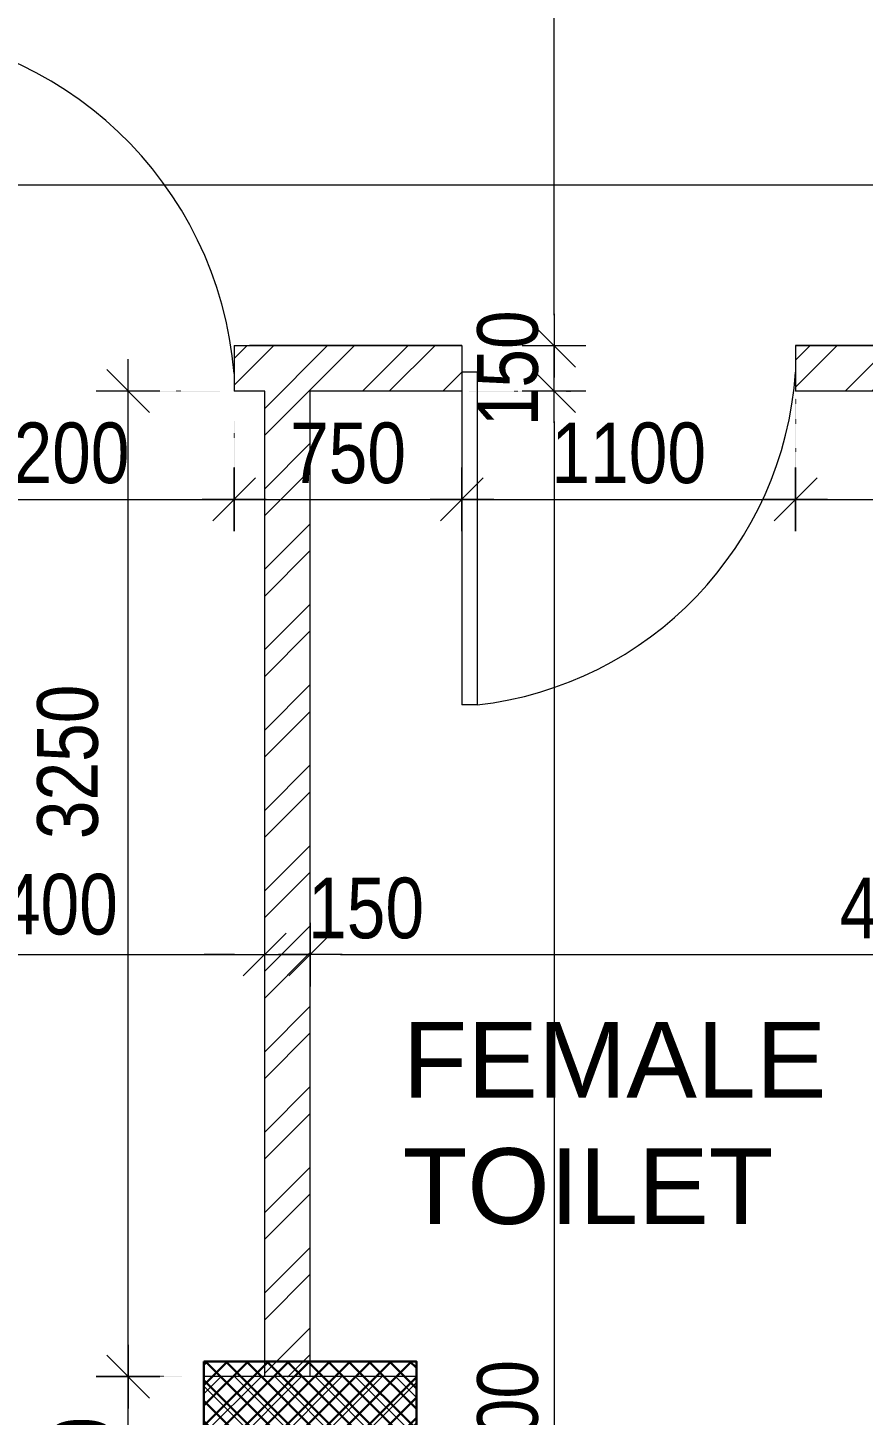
# Model space of a CAD drawing. Header units: inches. Extents: x 676944 to 1044153, y 326920 to 502369.
# Drawn here: x 703717 to 706471, y 370433 to 375008 of the extents above; entities that cross this region are included whole.
import ezdxf

# ---------------------------------------------------------------- set-up
doc = ezdxf.new("R2010")
doc.units = ezdxf.units.IN
doc.header["$MEASUREMENT"] = 0
doc.linetypes.add('DOT2', pattern=[3.175, 0, -3.175])
doc.layers.add('A-DIMENSION', color=7, linetype='Continuous', lineweight=9)
for name, color, linetype in [('S-COL-1', 7, 'Continuous'), ('S-COL1-HT', 11, 'Continuous'), ('S-WALL-HAT', 9, 'Continuous')]:
    doc.layers.add(name, color=color, linetype=linetype)
doc.styles.add('ARIAL', font='ARIALN.TTF')
doc.styles.get("Standard").update_dxf_attribs({"font": 'arial.ttf'})
doc.styles.add('style1', font='arial.ttf')
doc.dimstyles.get("Standard").update_dxf_attribs({"dimtxt": 0.18, "dimasz": 0.18, "dimexe": 0.18, "dimexo": 0.0625, "dimgap": 0.09, "dimtad": 0, "dimtih": 1, "dimtoh": 1, "dimdec": 4, "dimzin": 0, "dimdsep": 46, "dimtxsty": 'Standard', "dimcen": 0.09, "dimadec": 0, "dimazin": 0, "dimtfac": 1, "dimtdec": 4, "dimtofl": 0, "dimtmove": 0, "dimatfit": 3, "dimfxl": 1, "dimtolj": 1, "dimtzin": 0, "dimarcsym": 0})
pattern_1 = [(45, (500265.86, -209134.59), (-132.58252, 132.58252), []), (45, (500354.24, -209134.59), (-132.58252, 132.58252), [])]

# ---------------------------------------------------------------- blocks, each defined once
blk = doc.blocks.new('R')
for p, q in [((0, -1.05), (0, 1.05)), ((-1.05, 0), (1.05, 0))]:
    blk.add_line(p, q)
at = {"color": 4, "lineweight": 13}
blk.add_line((-0.707, -0.707), (0.707, 0.707), dxfattribs=at)
blk = doc.blocks.new('*D469')
at = {"layer": 'A-DIMENSION', "color": 254, "linetype": 'DOT2', "lineweight": 13, "transparency": 16777216}
for p, q in [((512109.4, 207331.1), (512109.4, 207306.1)), ((521809.4, 207331.1), (521809.4, 207306.1))]:
    blk.add_line(p, q, dxfattribs=at)
at = {"layer": 'A-DIMENSION', "color": 254, "transparency": 16777216}
blk.add_line((521709.4, 207231.1), (512209.4, 207231.1), dxfattribs=at)
at = {"layer": 'Defpoints', "color": 0, "transparency": 16777216}
for p in [(512109.4, 207231.1), (512109.4, 207231.1), (521809.4, 207231.1)]:
    blk.add_point(p, dxfattribs=at)
at = {"layer": 'A-DIMENSION', "color": 254, "transparency": 16777216, "xscale": 100, "yscale": 100, "zscale": 100}
for p, rotation in [((512109.4, 207231.1), 179.9999999999972), ((521809.4, 207231.1), 359.9999999999973)]:
    blk.add_blockref('R', p, dxfattribs=dict(at, rotation=rotation))
at = {"layer": 'A-DIMENSION', "color": 254, "transparency": 16777216, "insert": (516959.4, 207383.2), "char_height": 200, "attachment_point": 5, "style": 'ARIAL'}
blk.add_mtext('\\A1;9700', dxfattribs=at)
blk = doc.blocks.new('*D443')
at = {"layer": 'A-DIMENSION', "color": 254, "linetype": 'DOT2', "lineweight": 13, "transparency": 16777216}
for p, q in [((513234.4, 203302.4), (512984.4, 203302.4)), ((513234.4, 202652.8), (512984.4, 202652.8))]:
    blk.add_line(p, q, dxfattribs=at)
at = {"layer": 'A-DIMENSION', "color": 254, "transparency": 16777216}
blk.add_line((513059.4, 202752.8), (513059.4, 203202.4), dxfattribs=at)
at = {"layer": 'Defpoints', "color": 0, "transparency": 16777216}
for p in [(513059.4, 203302.4), (513334.4, 203302.4), (513334.4, 202652.8)]:
    blk.add_point(p, dxfattribs=at)
at = {"layer": 'A-DIMENSION', "color": 254, "transparency": 16777216, "xscale": 100, "yscale": 100, "zscale": 100}
for p, rotation in [((513059.4, 203302.4), 90), ((513059.4, 202652.8), 270)]:
    blk.add_blockref('R', p, dxfattribs=dict(at, rotation=rotation))
at = {"layer": 'A-DIMENSION', "color": 254, "transparency": 16777216, "insert": (512907.3, 202977.6), "char_height": 200, "attachment_point": 5, "rotation": 90, "style": 'ARIAL'}
blk.add_mtext('\\A1;650', dxfattribs=at)
blk = doc.blocks.new('*D444')
at = {"layer": 'A-DIMENSION', "color": 254, "linetype": 'DOT2', "lineweight": 13, "transparency": 16777216}
for p, q in [((513359.2, 206552.3), (512984.4, 206552.3)), ((513234.4, 203302.4), (512984.4, 203302.4))]:
    blk.add_line(p, q, dxfattribs=at)
at = {"layer": 'A-DIMENSION', "color": 254, "transparency": 16777216}
blk.add_line((513059.4, 203402.4), (513059.4, 206452.3), dxfattribs=at)
at = {"layer": 'Defpoints', "color": 0, "transparency": 16777216}
for p in [(513059.4, 206552.3), (513459.2, 206552.3), (513334.4, 203302.4)]:
    blk.add_point(p, dxfattribs=at)
at = {"layer": 'A-DIMENSION', "color": 254, "transparency": 16777216, "xscale": 100, "yscale": 100, "zscale": 100}
for p, rotation in [((513059.4, 206552.3), 90), ((513059.4, 203302.4), 270)]:
    blk.add_blockref('R', p, dxfattribs=dict(at, rotation=rotation))
at = {"layer": 'A-DIMENSION', "color": 254, "transparency": 16777216, "insert": (512860.9, 205329.5), "char_height": 200, "attachment_point": 5, "rotation": 90, "style": 'ARIAL'}
blk.add_mtext('\\A1;3250', dxfattribs=at)
blk = doc.blocks.new('*D480')
at = {"layer": 'A-DIMENSION', "color": 254, "linetype": 'DOT2', "lineweight": 13, "transparency": 16777216}
for p, q in [((514159.4, 206527.3), (514159.4, 206120.2)), ((513408.9, 206452.3), (513408.9, 206120.2))]:
    blk.add_line(p, q, dxfattribs=at)
at = {"layer": 'A-DIMENSION', "color": 254, "transparency": 16777216}
blk.add_line((513508.9, 206195.2), (514059.4, 206195.2), dxfattribs=at)
at = {"layer": 'Defpoints', "color": 0, "transparency": 16777216}
for p in [(514159.4, 206627.3), (513408.9, 206552.3), (514159.4, 206195.2)]:
    blk.add_point(p, dxfattribs=at)
at = {"layer": 'A-DIMENSION', "color": 254, "transparency": 16777216, "xscale": 100, "yscale": 100, "zscale": 100, "rotation": 180}
blk.add_blockref('R', (513408.9, 206195.2), dxfattribs=at)
at = {"layer": 'A-DIMENSION', "color": 254, "transparency": 16777216, "xscale": 100, "yscale": 100, "zscale": 100}
blk.add_blockref('R', (514159.4, 206195.2), dxfattribs=at)
at = {"layer": 'A-DIMENSION', "color": 254, "transparency": 16777216, "insert": (513784.2, 206347.3), "char_height": 200, "attachment_point": 5, "style": 'ARIAL'}
blk.add_mtext('\\A1;750', dxfattribs=at)
blk = doc.blocks.new('*D494')
at = {"layer": 'A-DIMENSION', "color": 254, "linetype": 'DOT2', "lineweight": 13, "transparency": 16777216}
for p, q in [((512109.4, 204794.3), (512109.4, 204769.3)), ((513509.5, 204794.3), (513509.5, 204769.3))]:
    blk.add_line(p, q, dxfattribs=at)
at = {"layer": 'A-DIMENSION', "color": 254, "transparency": 16777216}
blk.add_line((512209.4, 204694.3), (513409.5, 204694.3), dxfattribs=at)
at = {"layer": 'Defpoints', "color": 0, "transparency": 16777216}
for p in [(512109.4, 204694.3), (513509.5, 204694.3), (513509.5, 204694.3)]:
    blk.add_point(p, dxfattribs=at)
at = {"layer": 'A-DIMENSION', "color": 254, "transparency": 16777216, "xscale": 100, "yscale": 100, "zscale": 100, "rotation": 180}
blk.add_blockref('R', (512109.4, 204694.3), dxfattribs=at)
at = {"layer": 'A-DIMENSION', "color": 254, "transparency": 16777216, "xscale": 100, "yscale": 100, "zscale": 100}
blk.add_blockref('R', (513509.5, 204694.3), dxfattribs=at)
at = {"layer": 'A-DIMENSION', "color": 254, "transparency": 16777216, "insert": (512770.8, 204858.9), "char_height": 200, "attachment_point": 5, "style": 'ARIAL'}
blk.add_mtext('\\A1;1400', dxfattribs=at)
blk = doc.blocks.new('*D495')
at = {"layer": 'A-DIMENSION', "color": 254, "linetype": 'DOT2', "lineweight": 13, "transparency": 16777216}
for p, q in [((513509.5, 204794.3), (513509.5, 204769.3)), ((513659.5, 204671.1), (513659.5, 204769.3))]:
    blk.add_line(p, q, dxfattribs=at)
at = {"layer": 'A-DIMENSION', "color": 254, "transparency": 16777216}
for p, q in [((513409.5, 204694.3), (513309.5, 204694.3)), ((513509.5, 204694.3), (513659.5, 204694.3)), ((513759.5, 204694.3), (513859.5, 204694.3))]:
    blk.add_line(p, q, dxfattribs=at)
at = {"layer": 'Defpoints', "color": 0, "transparency": 16777216}
for p in [(513509.5, 204694.3), (513659.5, 204694.3), (513659.5, 204571.1)]:
    blk.add_point(p, dxfattribs=at)
at = {"layer": 'A-DIMENSION', "color": 254, "transparency": 16777216, "xscale": 100, "yscale": 100, "zscale": 100}
blk.add_blockref('R', (513509.5, 204694.3), dxfattribs=at)
at = {"layer": 'A-DIMENSION', "color": 254, "transparency": 16777216, "xscale": 100, "yscale": 100, "zscale": 100, "rotation": 180}
blk.add_blockref('R', (513659.5, 204694.3), dxfattribs=at)
at = {"layer": 'A-DIMENSION', "color": 254, "transparency": 16777216, "insert": (513843.7, 204846.4), "char_height": 200, "attachment_point": 5, "style": 'ARIAL'}
blk.add_mtext('\\A1;150', dxfattribs=at)
blk = doc.blocks.new('*D496')
at = {"layer": 'A-DIMENSION', "color": 254, "linetype": 'DOT2', "lineweight": 13, "transparency": 16777216}
for p, q in [((513659.5, 204671.1), (513659.5, 204769.3)), ((517659.5, 204739.3), (517659.5, 204769.3))]:
    blk.add_line(p, q, dxfattribs=at)
at = {"layer": 'A-DIMENSION', "color": 254, "transparency": 16777216}
blk.add_line((513759.5, 204694.3), (517559.5, 204694.3), dxfattribs=at)
at = {"layer": 'Defpoints', "color": 0, "transparency": 16777216}
for p in [(517659.5, 204694.3), (517659.5, 204639.3), (513659.5, 204571.1)]:
    blk.add_point(p, dxfattribs=at)
at = {"layer": 'A-DIMENSION', "color": 254, "transparency": 16777216, "xscale": 100, "yscale": 100, "zscale": 100, "rotation": 180}
blk.add_blockref('R', (513659.5, 204694.3), dxfattribs=at)
at = {"layer": 'A-DIMENSION', "color": 254, "transparency": 16777216, "xscale": 100, "yscale": 100, "zscale": 100}
blk.add_blockref('R', (517659.5, 204694.3), dxfattribs=at)
at = {"layer": 'A-DIMENSION', "color": 254, "transparency": 16777216, "insert": (515659.5, 204846.4), "char_height": 200, "attachment_point": 5, "style": 'ARIAL'}
blk.add_mtext('\\A1;4000', dxfattribs=at)
blk = doc.blocks.new('*D529')
at = {"layer": 'A-DIMENSION', "color": 254, "transparency": 16777216}
for p, q in [((514463.3, 206802.3), (514463.3, 206902.3)), ((514463.3, 206552.3), (514463.3, 206702.3)), ((514463.3, 206452.3), (514463.3, 206352.3))]:
    blk.add_line(p, q, dxfattribs=at)
at = {"layer": 'A-DIMENSION', "color": 254, "linetype": 'DOT2', "lineweight": 13, "transparency": 16777216}
for p, q in [((514257.4, 206702.3), (514538.3, 206702.3)), ((514186, 206552.3), (514538.3, 206552.3))]:
    blk.add_line(p, q, dxfattribs=at)
at = {"layer": 'Defpoints', "color": 0, "transparency": 16777216}
for p in [(514157.4, 206702.3), (514463.3, 206702.3), (514086, 206552.3)]:
    blk.add_point(p, dxfattribs=at)
at = {"layer": 'A-DIMENSION', "color": 254, "transparency": 16777216, "xscale": 100, "yscale": 100, "zscale": 100}
for p, rotation in [((514463.3, 206702.3), 270), ((514463.3, 206552.3), 90)]:
    blk.add_blockref('R', p, dxfattribs=dict(at, rotation=rotation))
at = {"layer": 'A-DIMENSION', "color": 254, "transparency": 16777216, "insert": (514311.2, 206627.3), "char_height": 200, "attachment_point": 5, "rotation": 90, "style": 'ARIAL'}
blk.add_mtext('\\A1;150', dxfattribs=at)
blk = doc.blocks.new('*D530')
at = {"layer": 'A-DIMENSION', "color": 254, "linetype": 'DOT2', "lineweight": 13, "transparency": 16777216}
for p, q in [((514511.4, 209352.4), (514388.3, 209352.4)), ((514257.4, 206702.3), (514538.3, 206702.3))]:
    blk.add_line(p, q, dxfattribs=at)
at = {"layer": 'A-DIMENSION', "color": 254, "transparency": 16777216}
blk.add_line((514463.3, 206802.3), (514463.3, 209252.4), dxfattribs=at)
at = {"layer": 'Defpoints', "color": 0, "transparency": 16777216}
for p in [(514463.3, 209352.4), (514611.4, 209352.4), (514157.4, 206702.3)]:
    blk.add_point(p, dxfattribs=at)
at = {"layer": 'A-DIMENSION', "color": 254, "transparency": 16777216, "xscale": 100, "yscale": 100, "zscale": 100}
for p, rotation in [((514463.3, 209352.4), 90), ((514463.3, 206702.3), 270)]:
    blk.add_blockref('R', p, dxfattribs=dict(at, rotation=rotation))
at = {"layer": 'A-DIMENSION', "color": 254, "transparency": 16777216, "insert": (514311.2, 208027.4), "char_height": 200, "attachment_point": 5, "rotation": 90, "style": 'ARIAL'}
blk.add_mtext('\\A1;2650', dxfattribs=at)
blk = doc.blocks.new('*D541')
at = {"layer": 'A-DIMENSION', "color": 254, "linetype": 'DOT2', "lineweight": 13, "transparency": 16777216}
for p, q in [((512209.2, 206452.3), (512209.2, 206120.2)), ((513408.9, 206452.3), (513408.9, 206120.2))]:
    blk.add_line(p, q, dxfattribs=at)
at = {"layer": 'A-DIMENSION', "color": 254, "transparency": 16777216}
blk.add_line((512309.2, 206195.2), (513308.9, 206195.2), dxfattribs=at)
at = {"layer": 'Defpoints', "color": 0, "transparency": 16777216}
for p in [(512209.2, 206552.3), (513408.9, 206552.3), (513408.9, 206195.2)]:
    blk.add_point(p, dxfattribs=at)
at = {"layer": 'A-DIMENSION', "color": 254, "transparency": 16777216, "xscale": 100, "yscale": 100, "zscale": 100, "rotation": 180}
blk.add_blockref('R', (512209.2, 206195.2), dxfattribs=at)
at = {"layer": 'A-DIMENSION', "color": 254, "transparency": 16777216, "xscale": 100, "yscale": 100, "zscale": 100}
blk.add_blockref('R', (513408.9, 206195.2), dxfattribs=at)
at = {"layer": 'A-DIMENSION', "color": 254, "transparency": 16777216, "insert": (512809, 206347.3), "char_height": 200, "attachment_point": 5, "style": 'ARIAL'}
blk.add_mtext('\\A1;1200', dxfattribs=at)
blk = doc.blocks.new('*D542')
at = {"layer": 'A-DIMENSION', "color": 254, "linetype": 'DOT2', "lineweight": 13, "transparency": 16777216}
for p, q in [((514159.4, 206527.3), (514159.4, 206120.2)), ((515259.4, 206520.3), (515259.4, 206120.2))]:
    blk.add_line(p, q, dxfattribs=at)
at = {"layer": 'A-DIMENSION', "color": 254, "transparency": 16777216}
blk.add_line((514259.4, 206195.2), (515159.4, 206195.2), dxfattribs=at)
at = {"layer": 'Defpoints', "color": 0, "transparency": 16777216}
for p in [(514159.4, 206627.3), (515259.4, 206620.3), (515259.4, 206195.2)]:
    blk.add_point(p, dxfattribs=at)
at = {"layer": 'A-DIMENSION', "color": 254, "transparency": 16777216, "xscale": 100, "yscale": 100, "zscale": 100, "rotation": 180}
blk.add_blockref('R', (514159.4, 206195.2), dxfattribs=at)
at = {"layer": 'A-DIMENSION', "color": 254, "transparency": 16777216, "xscale": 100, "yscale": 100, "zscale": 100}
blk.add_blockref('R', (515259.4, 206195.2), dxfattribs=at)
at = {"layer": 'A-DIMENSION', "color": 254, "transparency": 16777216, "insert": (514709.4, 206347.3), "char_height": 200, "attachment_point": 5, "style": 'ARIAL'}
blk.add_mtext('\\A1;1100', dxfattribs=at)
blk = doc.blocks.new('*D543')
at = {"layer": 'A-DIMENSION', "color": 254, "linetype": 'DOT2', "lineweight": 13, "transparency": 16777216}
for p, q in [((515259.4, 206527.3), (515259.4, 206120.2)), ((520209.5, 206527.3), (520209.5, 206120.2))]:
    blk.add_line(p, q, dxfattribs=at)
at = {"layer": 'A-DIMENSION', "color": 254, "transparency": 16777216}
blk.add_line((515359.4, 206195.2), (520109.5, 206195.2), dxfattribs=at)
at = {"layer": 'Defpoints', "color": 0, "transparency": 16777216}
for p in [(515259.4, 206627.3), (520209.5, 206627.3), (520209.5, 206195.2)]:
    blk.add_point(p, dxfattribs=at)
at = {"layer": 'A-DIMENSION', "color": 254, "transparency": 16777216, "xscale": 100, "yscale": 100, "zscale": 100, "rotation": 180}
blk.add_blockref('R', (515259.4, 206195.2), dxfattribs=at)
at = {"layer": 'A-DIMENSION', "color": 254, "transparency": 16777216, "xscale": 100, "yscale": 100, "zscale": 100}
blk.add_blockref('R', (520209.5, 206195.2), dxfattribs=at)
at = {"layer": 'A-DIMENSION', "color": 254, "transparency": 16777216, "insert": (517371.4, 206347.3), "char_height": 200, "attachment_point": 5, "style": 'ARIAL'}
blk.add_mtext('\\A1;4950', dxfattribs=at)
blk = doc.blocks.new('*D388')
at = {"layer": 'A-DIMENSION', "color": 254, "linetype": 'DOT2', "lineweight": 13, "transparency": 16777216}
for p, q in [((514186, 206552.3), (514538.3, 206552.3)), ((514387.3, 199652.4), (514388.3, 199652.4))]:
    blk.add_line(p, q, dxfattribs=at)
at = {"layer": 'A-DIMENSION', "color": 254, "transparency": 16777216}
blk.add_line((514463.3, 206452.3), (514463.3, 199752.4), dxfattribs=at)
at = {"layer": 'Defpoints', "color": 0, "transparency": 16777216}
for p in [(514086, 206552.3), (514463.3, 199652.4), (514487.3, 199652.4)]:
    blk.add_point(p, dxfattribs=at)
at = {"layer": 'A-DIMENSION', "color": 254, "transparency": 16777216, "xscale": 100, "yscale": 100, "zscale": 100}
for p, rotation in [((514463.3, 206552.3), 90), ((514463.3, 199652.4), 270)]:
    blk.add_blockref('R', p, dxfattribs=dict(at, rotation=rotation))
at = {"layer": 'A-DIMENSION', "color": 254, "transparency": 16777216, "insert": (514311.2, 203102.4), "char_height": 200, "attachment_point": 5, "rotation": 90, "style": 'ARIAL'}
blk.add_mtext('\\A1;6900', dxfattribs=at)
blk = doc.blocks.new('CEILING PLAN')
at = {"layer": 'S-COL1-HT', "lineweight": 30}
h = blk.add_hatch(dxfattribs=at)
h.set_pattern_fill('ANSI37', color=254, scale=15)
h.set_pattern_definition([(45, (848809.24, 815972.13), (-33.6759605, 33.6759605), []), (135, (848809.24, 815972.13), (-33.6759605, -33.6759605), [])])
h.paths.add_polyline_path([(392653.2, 455923.1), (392653.2, 455223.1), (393353.2, 455223.1), (393353.2, 455923.1)])
at = {"layer": 'S-WALL-HAT', "lineweight": 30}
h = blk.add_hatch(dxfattribs=at)
h.set_pattern_fill('ANSI31', color=254, scale=35)
h.set_pattern_definition([(45, (874698.03, 817381.6), (-78.577241, 78.577241), [])])
h.paths.add_polyline_path([(436885.1, 455940.9), (436838.8, 455219.9), (437139.6, 455223.1), (437184.5, 455921.7)])
h.paths.add_polyline_path([(434505.1, 480465.7), (434901.1, 480409.2), (434844.6, 480013.2), (434448.6, 480069.7)])
h.paths.add_polyline_path([(430941.2, 480974.5), (430884.7, 480578.5), (430488.7, 480635), (430545.3, 481031)])
h.paths.add_polyline_path([(426981.4, 481539.7), (426924.9, 481143.8), (426528.9, 481200.3), (426585.4, 481596.3)])
h.paths.add_polyline_path([(423021.5, 482105), (422965, 481709), (422569, 481765.6), (422625.5, 482161.5)])
h.paths.add_polyline_path([(418665.8, 482726.7), (419061.8, 482670.1), (419005.2, 482274.2), (418609.3, 482330.7)])
h.paths.add_polyline_path([(414706, 483291.9), (415102, 483235.3), (415045.5, 482839.3), (414649.5, 482895.9)])
h.paths.add_polyline_path([(411142.2, 483800.6), (411085.7, 483404.6), (410689.7, 483461.1), (410746.3, 483857.1)])
h.paths.add_polyline_path([(407182.5, 484365.9), (407126, 483969.9), (406730, 484026.4), (406786.5, 484422.4)])
h.paths.add_polyline_path([(403222.7, 484931.3), (403166.1, 484535.4), (402770.2, 484591.9), (402826.7, 484987.9)])
h.paths.add_polyline_path([(399262.8, 485496.8), (399206.3, 485100.8), (398810.3, 485157.3), (398866.8, 485553.3)])
h.paths.add_polyline_path([(395303, 486062.2), (395246.5, 485666.2), (394850.5, 485722.7), (394907, 486118.7)])
h.paths.add_polyline_path([(391343.2, 486627.6), (391286.6, 486231.6), (390890.7, 486288.2), (390947.2, 486684.2), (389093.7, 486948.7), (388877.3, 483646.1), (389175.1, 483603.8), (389130.9, 482928), (388831.5, 482947.6), (387463.7, 462073.1), (387764.3, 462073.1), (387717.3, 461355), (387417.9, 461374.6), (387060.6, 455921.6), (387360, 455902), (387315.5, 455223.1), (387014.8, 455223.1), (386798.6, 451923.1), (388803.2, 451923.1), (388803.2, 452323.1), (389203.2, 452323.1), (389203.2, 451923.1), (392803.2, 451923.1), (392803.2, 452323.1), (393203.2, 452323.1), (393203.2, 451923.1), (396803.2, 451923.1), (396803.2, 452323.1), (397203.2, 452323.1), (397203.2, 451923.1), (400803.2, 451923.1), (400803.2, 452323.1), (401203.2, 452323.1), (401203.2, 451923.1), (404803.2, 451923.1), (404803.2, 452323.1), (405203.2, 452323.1), (405203.2, 451923.1), (408803.2, 451923.1), (408803.2, 452323.1), (409203.2, 452323.1), (409203.2, 451923.1), (412803.2, 451923.1), (412803.2, 452323.1), (413203.2, 452323.1), (413203.2, 451923.1), (416803.2, 451923.1), (416803.2, 452323.1), (417203.2, 452323.1), (417203.2, 451923.1), (420803.2, 451923.1), (420803.2, 452323.1), (421203.2, 452323.1), (421203.2, 451923.1), (424803.2, 451923.1), (424803.2, 452323.1), (425203.2, 452323.1), (425203.2, 451923.1), (428803.2, 451923.1), (428803.2, 452323.1), (429203.2, 452323.1), (429203.2, 451923.1), (432803.2, 451923.1), (432803.2, 452323.1), (433203.2, 452323.1), (433203.2, 451923.1), (436928, 451923.1), (437386.6, 459073.5), (436987.4, 459099.1), (437013, 459498.3), (437412.2, 459472.7), (437646.4, 463123.8), (437347, 463143), (437391.8, 463841.6), (437691.2, 463822.4), (437965.9, 468105), (437566.7, 468130.6), (437592.3, 468529.7), (437991.5, 468504.1), (438235.6, 472309), (437836.4, 472334.6), (437862, 472733.8), (438261.2, 472708.2), (438482.8, 476163.1), (438083.6, 476188.7), (438109.2, 476587.9), (438508.4, 476562.3), (438720.3, 479865.7)])
h.paths.add_polyline_path([(388385.4, 476137.7), (388884.3, 476105), (388823, 475168.8), (388326.5, 475239.6)])
h.paths.add_polyline_path([(388684.6, 476118.1), (388884.3, 476105), (388823, 475168.8), (388624.3, 475197.1), (387118.9, 452223.1), (388803.2, 452223.1), (388803.2, 452323.1), (389203.2, 452323.1), (389203.2, 452223.1), (392803.2, 452223.1), (392803.2, 452323.1), (393203.2, 452323.1), (393203.2, 452223.1), (396803.2, 452223.1), (396803.2, 452323.1), (397203.2, 452323.1), (397203.2, 452223.1), (400803.2, 452223.1), (400803.2, 452323.1), (401203.2, 452323.1), (401203.2, 452223.1), (404803.2, 452223.1), (404803.2, 452323.1), (405203.2, 452323.1), (405203.2, 452223.1), (408803.2, 452223.1), (408803.2, 452323.1), (409203.2, 452323.1), (409203.2, 452223.1), (412803.2, 452223.1), (412803.2, 452323.1), (413203.2, 452323.1), (413203.2, 452223.1), (416803.2, 452223.1), (416803.2, 452323.1), (417203.2, 452323.1), (417203.2, 452223.1), (420803.2, 452223.1), (420803.2, 452323.1), (421203.2, 452323.1), (421203.2, 452223.1), (424803.2, 452223.1), (424803.2, 452323.1), (425203.2, 452323.1), (425203.2, 452223.1), (428803.2, 452223.1), (428803.2, 452323.1), (429203.2, 452323.1), (429203.2, 452223.1), (432803.2, 452223.1), (432803.2, 452323.1), (433203.2, 452323.1), (433203.2, 452223.1), (436646.6, 452223.1), (437087.2, 459092.7), (436987.4, 459099.1), (437013, 459498.3), (437112.8, 459491.9), (437666.5, 468124.2), (437566.7, 468130.6), (437592.3, 468529.7), (437692.1, 468523.3), (437936.2, 472328.2), (437836.4, 472334.6), (437862, 472733.8), (437961.8, 472727.4), (438183.4, 476182.3), (438083.6, 476188.7), (438109.2, 476587.9), (438209, 476581.5), (438403.1, 479608), (434858.9, 480113.8), (434844.6, 480013.2), (434448.6, 480069.7), (434463, 480170.3), (430899.1, 480679), (430884.7, 480578.5), (430488.7, 480635), (430503.1, 480735.5), (426939.2, 481244.2), (426924.9, 481143.8), (426528.9, 481200.3), (426543.2, 481300.7), (422979.3, 481809.3), (422965, 481709), (422569, 481765.6), (422583.3, 481865.8), (419019.6, 482374.5), (419005.2, 482274.2), (418609.3, 482330.7), (418623.6, 482431), (415059.8, 482939.6), (415045.5, 482839.3), (414649.5, 482895.9), (414663.8, 482996.2), (411100, 483504.8), (411085.7, 483404.6), (410689.7, 483461.1), (410704, 483561.3), (407140.3, 484070), (407126, 483969.9), (406730, 484026.4), (406744.3, 484126.5), (403180.4, 484635.1), (403166.1, 484535.4), (402770.2, 484591.9), (402784.4, 484691.6), (399220.5, 485200.3), (399206.3, 485100.8), (398810.3, 485157.3), (398824.5, 485256.8), (395260.6, 485765.5), (395246.5, 485666.2), (394850.5, 485722.7), (394864.7, 485822), (391300.8, 486330.6), (391286.6, 486231.6), (390890.7, 486288.2), (390904.8, 486387.2), (389371.9, 486605.9)])
at = {"layer": 'S-COL-1', "color": 254, "lineweight": 30}
blk.add_lwpolyline([(392653.2, 455923.1), (392653.2, 455223.1), (393353.2, 455223.1), (393353.2, 455923.1)], close=True, dxfattribs=at)
blk = doc.blocks.new('SDFGBS')
at = {"layer": 'A-DIMENSION'}
h = blk.add_hatch(dxfattribs=at)
h.set_pattern_fill('ANSI32', color=254, scale=500)
h.set_pattern_definition(pattern_1)
h.paths.add_polyline_path([(513659.5, 206552.3), (514159.4, 206552.3), (514159.4, 206703.3), (513623.5, 206702.3), (513408.9, 206702.3), (513408.9, 206552.3), (513509.5, 206552.3), (513509.5, 203302.4), (513659.5, 203298.5)])
h = blk.add_hatch(dxfattribs=at)
h.set_pattern_fill('ANSI32', color=254, scale=500)
h.set_pattern_definition(pattern_1)
h.paths.add_polyline_path([(520209.5, 206702.4), (515259.4, 206702.4), (515259.4, 206552.3), (520209.5, 206552.3)])
h = blk.add_hatch(dxfattribs=at)
h.set_pattern_fill('ANSI37', color=254, scale=750)
h.set_pattern_definition([(45, (500265.86, -209134.585), (-66.29126, 66.29126), []), (135, (500265.86, -209134.585), (-66.29126, -66.29126), [])])
h.paths.add_polyline_path([(513309.4, 203302.4), (513309.4, 202652.4), (514009.4, 202652.4), (514009.4, 203302.4)])
at = {"layer": 'A-DIMENSION', "color": 254}
for p, q in [((513408.9, 206702.3), (513408.9, 206552.3)), ((513408.9, 206702.3), (514159.4, 206702.3)), ((513623.5, 206702.3), (513458.9, 206702.3)), ((514159.4, 206702.3), (513623.5, 206702.3)), ((514159.4, 206702.3), (514159.4, 206552.3)), ((520209.5, 206702.3), (515259.4, 206702.3)), ((515259.4, 206702.3), (515259.4, 206552.3)), ((515259.4, 206702.3), (520209.5, 206702.3)), ((514159.4, 206615.2), (514159.4, 205517.2)), ((514209.4, 206615.2), (514159.4, 206615.2)), ((514209.4, 206615.2), (514209.4, 205517.2)), ((513509.5, 206552.3), (513408.9, 206552.3)), ((513509.5, 203302.4), (513509.5, 206552.3)), ((513659.5, 203302.4), (513659.5, 206552.3)), ((514159.4, 206552.3), (513659.5, 206552.3)), ((517659.5, 206552.3), (515259.4, 206552.3)), ((514209.4, 205517.2), (514159.4, 205517.2))]:
    blk.add_line(p, q, dxfattribs=at)
blk.add_lwpolyline([(513309.4, 203302.4), (513309.4, 202652.4), (514009.4, 202652.4), (514009.4, 203302.4)], close=True, dxfattribs=at)
for centre, radius, start, end in [((512175.8, 206509), 1237.3, 4.6791, 88.4526), ((514076.5, 206695.3), 1185.5, 276.4333, 356.1269)]:
    blk.add_arc(centre, radius, start, end, dxfattribs=at)
at = {"layer": 'A-DIMENSION', "color": 254, "insert": (513964, 204472.3), "char_height": 250, "width": 4139.905, "attachment_point": 1, "style": 'style1'}
blk.add_mtext('FEMALE \\PTOILET', dxfattribs=at)
at = {"layer": 'A-DIMENSION', "color": 254}
for base, p1, p2, picture, middle in [((514463.3, 209352.4), (514157.4, 206702.3), (514611.4, 209352.4), '*D530', (514311.2, 208027.4)), ((514463.3, 206702.3), (514086, 206552.3), (514157.4, 206702.3), '*D529', (514311.2, 206627.3)), ((514463.3, 199652.4), (514086, 206552.3), (514487.3, 199652.4), '*D388', (514311.2, 203102.4)), ((513059.4, 203302.4), (513334.4, 202652.8), (513334.4, 203302.4), '*D443', (512907.3, 202977.6))]:
    dim = blk.add_linear_dim(base=base, p1=p1, p2=p2, angle=90, dimstyle='Standard', override={"dimscale": 100, "dimtxt": 2, "dimasz": 1, "dimexe": 0.75, "dimexo": 1, "dimgap": 0.5, "dimtad": 1, "dimtih": 0, "dimtoh": 0, "dimdec": 0, "dimzin": 3, "dimtxsty": 'ARIAL', "dimblk": 'R', "dimcen": 2.5, "dimdle": 1, "dimclrd": 254, "dimclre": 254, "dimclrt": 254, "dimadec": 2, "dimtdec": 0, "dimtix": 1, "dimtofl": 1, "dimtmove": 2, "dimldrblk": 'R', "dimfxl": 2.5, "dimtzin": 3, "dimlwd": 65535, "dimlwe": 13}, dxfattribs=at)
    dim.commit()
    dim.dimension.update_dxf_attribs({"geometry": picture, "text_midpoint": middle})
dim = blk.add_aligned_dim(p1=(521809.4, 207231.1), p2=(512109.4, 207231.1), distance=0, dimstyle='Standard', override={"dimscale": 100, "dimtxt": 2, "dimasz": 1, "dimexe": 0.75, "dimexo": 1, "dimgap": 0.5, "dimtad": 1, "dimtih": 0, "dimtoh": 0, "dimdec": 0, "dimzin": 3, "dimtxsty": 'ARIAL', "dimblk": 'R', "dimcen": 2.5, "dimdle": 1, "dimclrd": 254, "dimclre": 254, "dimclrt": 254, "dimadec": 2, "dimtdec": 0, "dimtix": 1, "dimtofl": 1, "dimtmove": 2, "dimldrblk": 'R', "dimfxl": 2.5, "dimtzin": 3, "dimlwd": 65535, "dimlwe": 13}, dxfattribs=at)
dim.commit()
dim.dimension.update_dxf_attribs({"geometry": '*D469', "text_midpoint": (516959.4, 207383.2)})
dim = blk.add_linear_dim(base=(513059.4, 206552.3), p1=(513334.4, 203302.4), p2=(513459.2, 206552.3), angle=90, dimstyle='Standard', override={"dimscale": 100, "dimtxt": 2, "dimasz": 1, "dimexe": 0.75, "dimexo": 1, "dimgap": 0.5, "dimtad": 1, "dimtih": 0, "dimtoh": 0, "dimdec": 0, "dimzin": 3, "dimtxsty": 'ARIAL', "dimblk": 'R', "dimcen": 2.5, "dimdle": 1, "dimclrd": 254, "dimclre": 254, "dimclrt": 254, "dimadec": 2, "dimtdec": 0, "dimtix": 1, "dimtofl": 1, "dimtmove": 2, "dimldrblk": 'R', "dimfxl": 2.5, "dimtzin": 3, "dimlwd": 65535, "dimlwe": 13}, dxfattribs=at)
dim.commit()
dim.dimension.update_dxf_attribs({"geometry": '*D444', "text_midpoint": (512860.9, 205329.5), "dimtype": 160})
for base, p1, p2, picture, middle in [((514159.3837, 206195.2156), (513408.923, 206552.3129), (514159.3837, 206627.3129), '*D480', (513784.1534, 206347.3302)), ((515259.4, 206195.2), (514159.4, 206627.3), (515259.4, 206620.3), '*D542', (514709.4, 206347.3)), ((513408.9, 206195.2), (512209.2, 206552.3), (513408.9, 206552.3), '*D541', (512809, 206347.3)), ((517659.5, 204694.3), (513659.5, 204571.1), (517659.5, 204639.3), '*D496', (515659.5, 204846.4))]:
    dim = blk.add_linear_dim(base=base, p1=p1, p2=p2, dimstyle='Standard', override={"dimscale": 100, "dimtxt": 2, "dimasz": 1, "dimexe": 0.75, "dimexo": 1, "dimgap": 0.5, "dimtad": 1, "dimtih": 0, "dimtoh": 0, "dimdec": 0, "dimzin": 3, "dimtxsty": 'ARIAL', "dimblk": 'R', "dimcen": 2.5, "dimdle": 1, "dimclrd": 254, "dimclre": 254, "dimclrt": 254, "dimadec": 2, "dimtdec": 0, "dimtix": 1, "dimtofl": 1, "dimtmove": 2, "dimldrblk": 'R', "dimfxl": 2.5, "dimtzin": 3, "dimlwd": 65535, "dimlwe": 13}, dxfattribs=at)
    dim.commit()
    dim.dimension.update_dxf_attribs({"geometry": picture, "text_midpoint": middle})
for base, p1, p2, picture, middle in [((520209.5, 206195.2), (515259.4, 206627.3), (520209.5, 206627.3), '*D543', (517371.4, 206347.3)), ((513509.5, 204694.3), (512109.4, 204694.3), (513509.5, 204694.3), '*D494', (512770.8, 204858.9)), ((513659.5, 204694.3), (513509.5, 204694.3), (513659.5, 204571.1), '*D495', (513843.7, 204846.4))]:
    dim = blk.add_linear_dim(base=base, p1=p1, p2=p2, dimstyle='Standard', override={"dimscale": 100, "dimtxt": 2, "dimasz": 1, "dimexe": 0.75, "dimexo": 1, "dimgap": 0.5, "dimtad": 1, "dimtih": 0, "dimtoh": 0, "dimdec": 0, "dimzin": 3, "dimtxsty": 'ARIAL', "dimblk": 'R', "dimcen": 2.5, "dimdle": 1, "dimclrd": 254, "dimclre": 254, "dimclrt": 254, "dimadec": 2, "dimtdec": 0, "dimtix": 1, "dimtofl": 1, "dimtmove": 2, "dimldrblk": 'R', "dimfxl": 2.5, "dimtzin": 3, "dimlwd": 65535, "dimlwe": 13}, dxfattribs=at)
    dim.commit()
    dim.dimension.update_dxf_attribs({"geometry": picture, "text_midpoint": middle, "dimtype": 160})

msp = doc.modelspace()

# ---------------------------------------------------------------- block references
at = {"color": 4, "linetype": 'Continuous'}
for name, p in [('CEILING PLAN', (311644.6, -85312.7)), ('SDFGBS', (190988.5, 167258))]:
    msp.add_blockref(name, p, dxfattribs=at)

doc.saveas('drawing.dxf')
